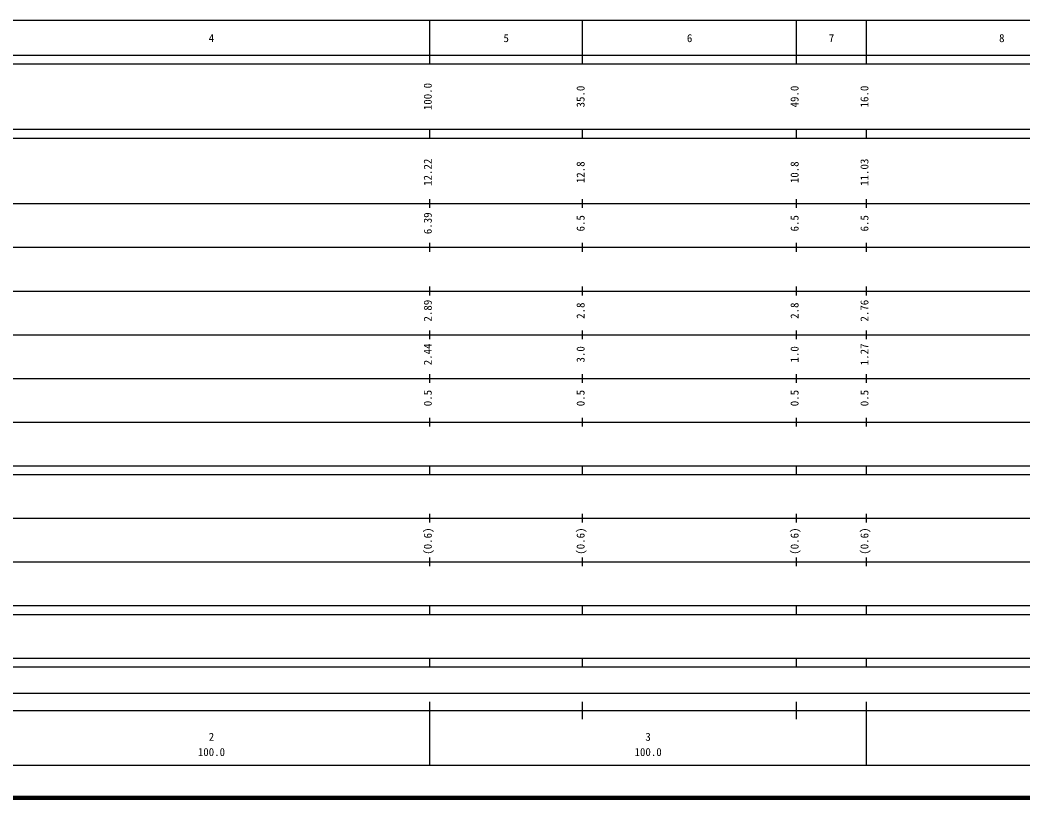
# Model space of a CAD drawing. Units: millimetres on the paper, enlarged 1000 times. Extents: x 40000 to 680000, y 20000 to 380000.
# Drawn here: x 174174 to 403837, y 20000 to 198000 of the extents above; entities that cross this region are included whole.
import ezdxf
from ezdxf.enums import TextEntityAlignment as Align

# ---------------------------------------------------------------- set-up
doc = ezdxf.new("R2010")
doc.units = ezdxf.units.MM
doc.header["$LTSCALE"] = 1000
doc.layers.add('M-TTL', color=2, linetype='Continuous', lineweight=140)
doc.layers.add('M-TTL-BAND', color=7, linetype='Continuous', lineweight=25)
doc.styles.add('ＭＳ ゴシック', font='')
doc.styles.get('ＭＳ ゴシック').set_extended_font_data('MS Gothic')

msp = doc.modelspace()

# ---------------------------------------------------------------- linework, layer by layer
at = {"layer": 'M-TTL'}
msp.add_line((40000, 20000), (680000, 20000), dxfattribs=at)
at = {"layer": 'M-TTL-BAND'}
for p, q in [((68000, 198000), (579000, 198000)), ((268000, 188000), (268000, 198000)), ((303000, 188000), (303000, 198000)), ((352000, 188000), (352000, 198000)), ((368000, 188000), (368000, 198000)), ((40000, 190000), (579000, 190000)), ((40000, 188000), (579000, 188000)), ((40000, 173000), (579000, 173000)), ((268000, 171000), (268000, 173000)), ((303000, 171000), (303000, 173000)), ((352000, 171000), (352000, 173000)), ((368000, 171000), (368000, 173000)), ((40000, 171000), (579000, 171000)), ((268000, 155000), (268000, 157000)), ((303000, 155000), (303000, 157000)), ((352000, 155000), (352000, 157000)), ((368000, 155000), (368000, 157000)), ((40000, 156000), (579000, 156000)), ((268000, 145000), (268000, 147000)), ((303000, 145000), (303000, 147000)), ((352000, 145000), (352000, 147000)), ((368000, 145000), (368000, 147000)), ((46000, 146000), (579000, 146000)), ((52000, 136000), (579000, 136000)), ((268000, 135000), (268000, 137000)), ((303000, 135000), (303000, 137000)), ((352000, 135000), (352000, 137000)), ((368000, 135000), (368000, 137000)), ((268000, 125000), (268000, 127000)), ((303000, 125000), (303000, 127000)), ((352000, 125000), (352000, 127000)), ((368000, 125000), (368000, 127000)), ((46000, 126000), (579000, 126000)), ((52000, 116000), (579000, 116000)), ((268000, 115000), (268000, 117000)), ((303000, 115000), (303000, 117000)), ((352000, 115000), (352000, 117000)), ((368000, 115000), (368000, 117000)), ((46000, 106000), (579000, 106000)), ((268000, 105000), (268000, 107000)), ((303000, 105000), (303000, 107000)), ((352000, 105000), (352000, 107000)), ((368000, 105000), (368000, 107000)), ((40000, 96000), (579000, 96000)), ((268000, 94000), (268000, 96000)), ((303000, 94000), (303000, 96000)), ((352000, 94000), (352000, 96000)), ((368000, 94000), (368000, 96000)), ((40000, 94000), (579000, 94000)), ((268000, 83000), (268000, 85000)), ((303000, 83000), (303000, 85000)), ((352000, 83000), (352000, 85000)), ((368000, 83000), (368000, 85000)), ((49000, 84000), (579000, 84000)), ((40000, 74000), (579000, 74000)), ((268000, 73000), (268000, 75000)), ((303000, 73000), (303000, 75000)), ((352000, 73000), (352000, 75000)), ((368000, 73000), (368000, 75000)), ((40000, 64000), (579000, 64000)), ((268000, 62000), (268000, 64000)), ((303000, 62000), (303000, 64000)), ((352000, 62000), (352000, 64000)), ((368000, 62000), (368000, 64000)), ((40000, 62000), (579000, 62000)), ((40000, 52000), (579000, 52000)), ((268000, 50000), (268000, 52000)), ((303000, 50000), (303000, 52000)), ((352000, 50000), (352000, 52000)), ((368000, 50000), (368000, 52000)), ((40000, 50000), (579000, 50000)), ((71000, 44000), (465000, 44000)), ((268000, 27500), (268000, 42000)), ((303000, 38000), (303000, 42000)), ((352000, 38000), (352000, 42000)), ((368000, 27500), (368000, 42000)), ((40000, 40000), (579000, 40000)), ((68000, 27500), (579000, 27500))]:
    msp.add_line(p, q, dxfattribs=at)

# ---------------------------------------------------------------- texts
at = {"layer": 'M-TTL-BAND', "style": 'ＭＳ ゴシック'}
for s, p in [('4', (218000, 192405)), ('5', (285500, 192405)), ('6', (327500, 192405)), ('7', (360000, 192405)), ('8', (399000, 192405)), ('2', (218000, 32523)), ('3', (318000, 32523)), ('100.0', (218000, 29033)), ('100.0', (318000, 29033))]:
    msp.add_text(s, height=1833, dxfattribs=at).set_placement(p, align=Align.BOTTOM_CENTER)
for s, p in [('100.0', (269000, 180500)), ('35.0', (304000, 180500)), ('49.0', (353000, 180500)), ('16.0', (369000, 180500)), ('12.22', (269000, 163174)), ('12.8', (304000, 163174)), ('10.8', (353000, 163174)), ('11.03', (369000, 163174)), ('6.39', (269000, 151500)), ('6.5', (304000, 151500)), ('6.5', (353000, 151500)), ('6.5', (369000, 151500)), ('2.89', (269000, 131500)), ('2.8', (304000, 131500)), ('2.8', (353000, 131500)), ('2.76', (369000, 131500)), ('2.44', (269000, 121500)), ('3.0', (304000, 121500)), ('1.0', (353000, 121500)), ('1.27', (369000, 121500)), ('0.5', (269000, 111500)), ('0.5', (304000, 111500)), ('0.5', (353000, 111500)), ('0.5', (369000, 111500)), ('(0.6)', (269000, 78764)), ('(0.6)', (304000, 78764)), ('(0.6)', (353000, 78764)), ('(0.6)', (369000, 78764))]:
    msp.add_text(s, height=1833, rotation=90, dxfattribs=at).set_placement(p, align=Align.BOTTOM_CENTER)

doc.saveas('drawing.dxf')
